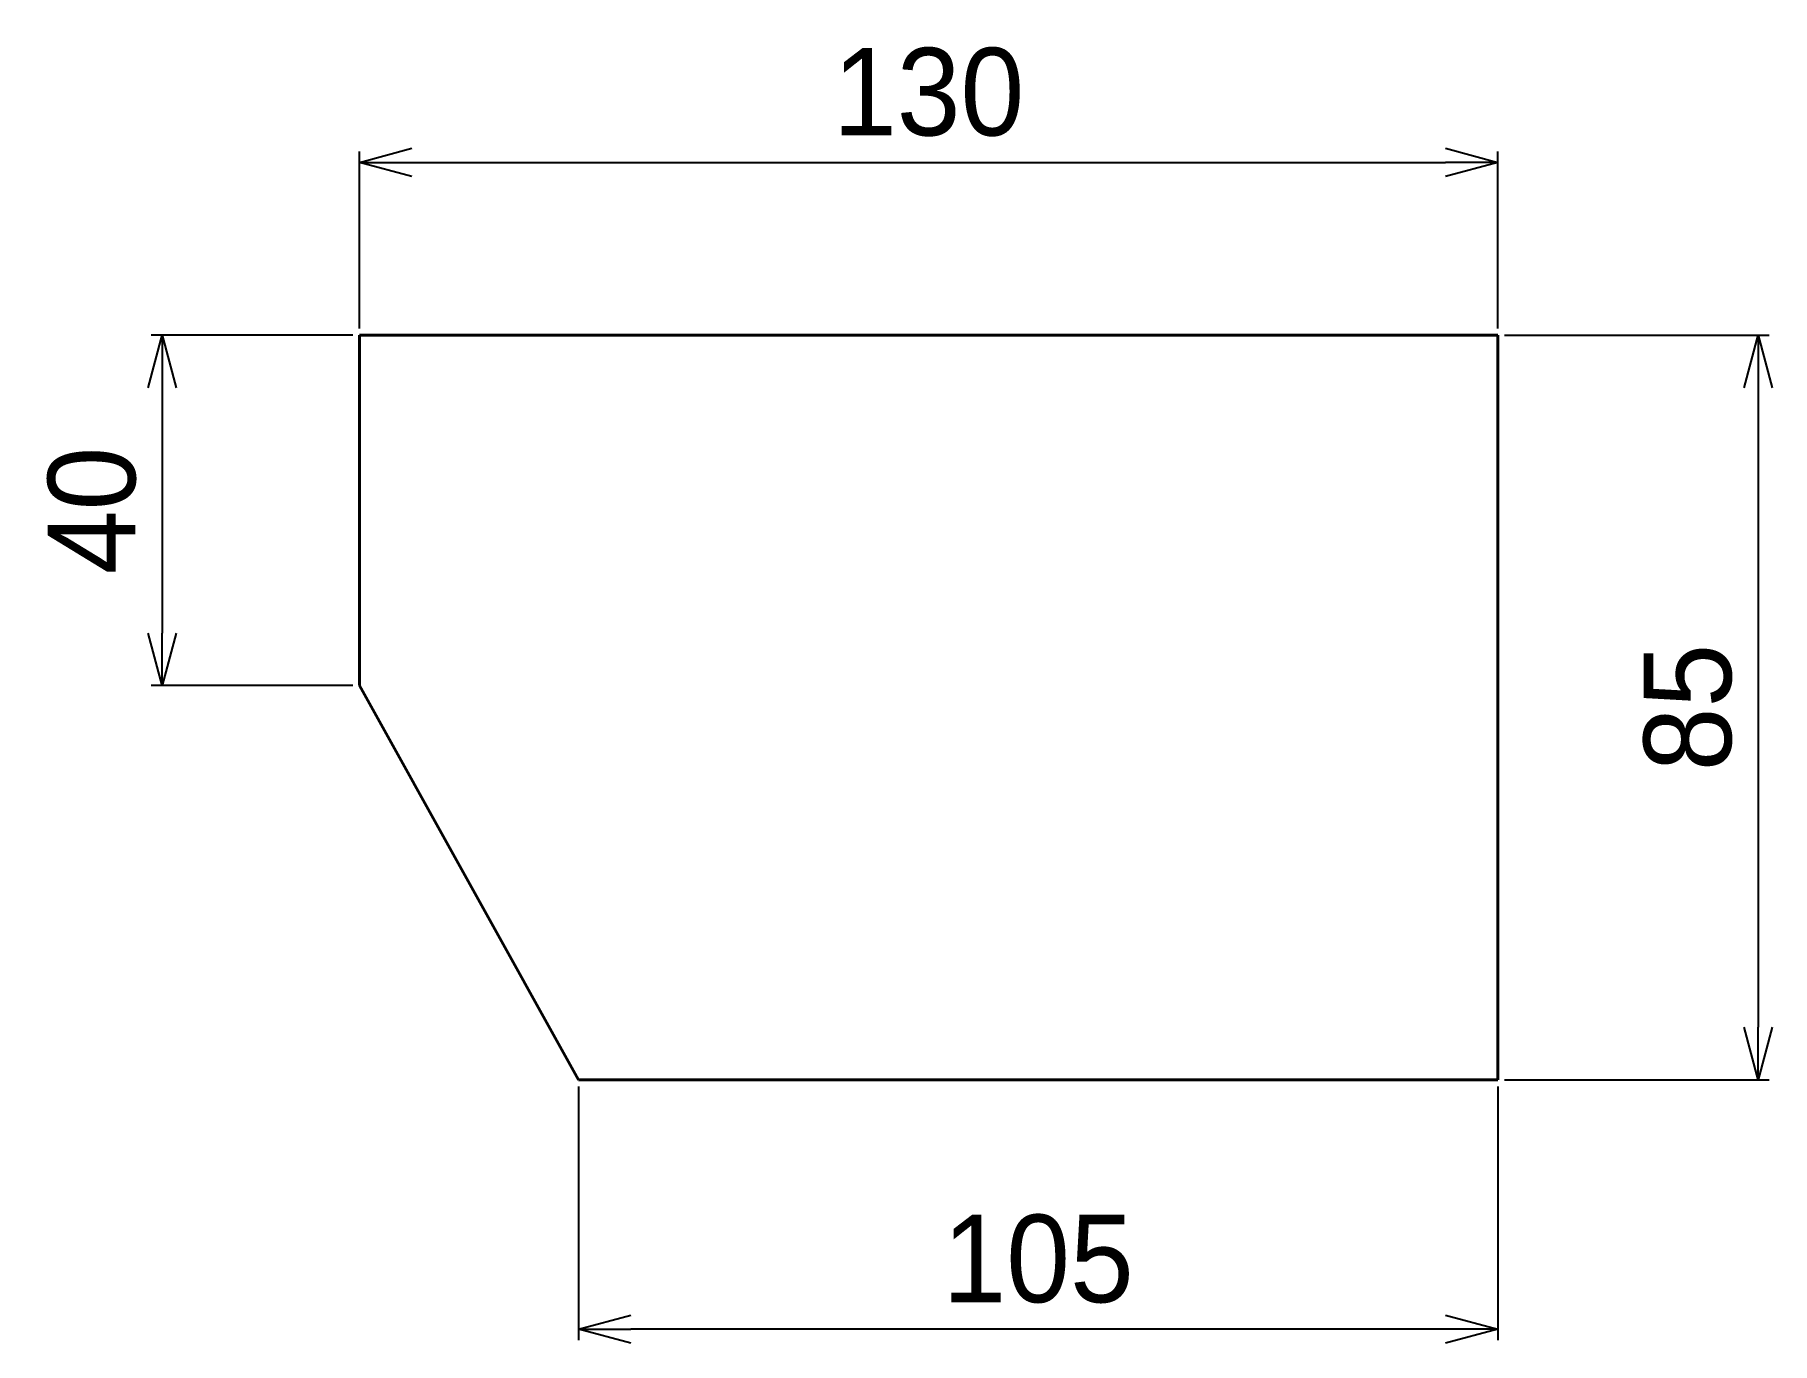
# Model space of a CAD drawing. Header units: millimetres. Extents: x 1090 to 1289, y 3076 to 3225.
import ezdxf

# ---------------------------------------------------------------- set-up
doc = ezdxf.new("R2010")
doc.units = ezdxf.units.MM
doc.layers.add('外形線', color=7, linetype='Continuous', lineweight=40)
doc.layers.add('寸法線', color=3, linetype='Continuous', lineweight=20)
doc.styles.get("Standard").update_dxf_attribs({"font": 'MS PGothic.ttf'})
doc.dimstyles.new('ST-10', dxfattribs={"dimtxt": 10, "dimasz": 6, "dimexe": 1.25, "dimexo": 0.75, "dimgap": 3, "dimtad": 1, "dimdec": 1, "dimdsep": 46, "dimtxsty": 'Standard', "dimblk": 'OPEN30', "dimcen": -10, "dimadec": 1, "dimazin": 2, "dimtfac": 1, "dimtdec": 1, "dimtmove": 0, "dimatfit": 3, "dimldrblk": 'OPEN30', "dimfxl": 1, "dimarcsym": 0})

# ---------------------------------------------------------------- blocks, each defined once
blk = doc.blocks.new('_Open30')
at = {"color": 0, "linetype": 'ByBlock', "lineweight": -2}
for p, q in [((-1, 0.268), (0, 0)), ((0, 0), (-1, -0.268)), ((0, 0), (-1, 0))]:
    blk.add_line(p, q, dxfattribs=at)
blk = doc.blocks.new('*D28')
at = {"layer": 'Defpoints', "color": 0, "transparency": 16777216}
for p in [(1257.29, 3190.6), (1257.29, 3105.6), (1287, 3105.6)]:
    blk.add_point(p, dxfattribs=at)
at = {"layer": '寸法線', "color": 0, "lineweight": -2, "transparency": 16777216}
for p, q in [((1258.04, 3190.6), (1288.25, 3190.6)), ((1287, 3184.6), (1287, 3111.6)), ((1258.04, 3105.6), (1288.25, 3105.6))]:
    blk.add_line(p, q, dxfattribs=at)
at = {"layer": '寸法線', "color": 0, "lineweight": -2, "transparency": 16777216, "xscale": 6, "yscale": 6, "zscale": 6}
for p, rotation in [((1287, 3190.6), 90), ((1287, 3105.6), 270)]:
    blk.add_blockref('_Open30', p, dxfattribs=dict(at, rotation=rotation))
at = {"layer": '寸法線', "color": 0, "transparency": 16777216, "insert": (1279, 3148.1), "char_height": 10, "attachment_point": 5, "rotation": 90}
blk.add_mtext('85', dxfattribs=at)
blk = doc.blocks.new('*D29')
at = {"layer": 'Defpoints', "color": 0, "transparency": 16777216}
for p in [(1257.29, 3210.33), (1127.29, 3190.6), (1257.29, 3190.6)]:
    blk.add_point(p, dxfattribs=at)
at = {"layer": '寸法線', "color": 0, "lineweight": -2, "transparency": 16777216}
for p, q in [((1127.29, 3191.35), (1127.29, 3211.58)), ((1133.29, 3210.33), (1251.29, 3210.33)), ((1257.29, 3191.35), (1257.29, 3211.58))]:
    blk.add_line(p, q, dxfattribs=at)
at = {"layer": '寸法線', "color": 0, "lineweight": -2, "transparency": 16777216, "xscale": 6, "yscale": 6, "zscale": 6, "rotation": 180}
blk.add_blockref('_Open30', (1127.29, 3210.33), dxfattribs=at)
at = {"layer": '寸法線', "color": 0, "lineweight": -2, "transparency": 16777216, "xscale": 6, "yscale": 6, "zscale": 6}
blk.add_blockref('_Open30', (1257.29, 3210.33), dxfattribs=at)
at = {"layer": '寸法線', "color": 0, "transparency": 16777216, "insert": (1192.29, 3218.33), "char_height": 10, "attachment_point": 5}
blk.add_mtext('130', dxfattribs=at)
blk = doc.blocks.new('*D30')
at = {"layer": 'Defpoints', "color": 0, "transparency": 16777216}
for p in [(1152.29, 3105.6), (1257.29, 3105.6), (1152.29, 3077.14)]:
    blk.add_point(p, dxfattribs=at)
at = {"layer": '寸法線', "color": 0, "lineweight": -2, "transparency": 16777216}
for p, q in [((1152.29, 3104.85), (1152.29, 3075.89)), ((1257.29, 3104.85), (1257.29, 3075.89)), ((1251.29, 3077.14), (1158.29, 3077.14))]:
    blk.add_line(p, q, dxfattribs=at)
at = {"layer": '寸法線', "color": 0, "lineweight": -2, "transparency": 16777216, "xscale": 6, "yscale": 6, "zscale": 6, "rotation": 180}
blk.add_blockref('_Open30', (1152.29, 3077.14), dxfattribs=at)
at = {"layer": '寸法線', "color": 0, "lineweight": -2, "transparency": 16777216, "xscale": 6, "yscale": 6, "zscale": 6}
blk.add_blockref('_Open30', (1257.29, 3077.14), dxfattribs=at)
at = {"layer": '寸法線', "color": 0, "transparency": 16777216, "insert": (1204.79, 3085.14), "char_height": 10, "attachment_point": 5}
blk.add_mtext('105', dxfattribs=at)
blk = doc.blocks.new('*D31')
at = {"layer": 'Defpoints', "color": 0, "transparency": 16777216}
for p in [(1127.29, 3190.6), (1104.78, 3150.6), (1127.29, 3150.6)]:
    blk.add_point(p, dxfattribs=at)
at = {"layer": '寸法線', "color": 0, "lineweight": -2, "transparency": 16777216}
for p, q in [((1126.54, 3190.6), (1103.53, 3190.6)), ((1104.78, 3184.6), (1104.78, 3156.6)), ((1126.54, 3150.6), (1103.53, 3150.6))]:
    blk.add_line(p, q, dxfattribs=at)
at = {"layer": '寸法線', "color": 0, "lineweight": -2, "transparency": 16777216, "xscale": 6, "yscale": 6, "zscale": 6}
for p, rotation in [((1104.78, 3190.6), 90), ((1104.78, 3150.6), 270)]:
    blk.add_blockref('_Open30', p, dxfattribs=dict(at, rotation=rotation))
at = {"layer": '寸法線', "color": 0, "transparency": 16777216, "insert": (1096.78, 3170.6), "char_height": 10, "attachment_point": 5, "rotation": 90}
blk.add_mtext('40', dxfattribs=at)

msp = doc.modelspace()

# ---------------------------------------------------------------- linework, layer by layer
at = {"layer": '外形線'}
for p, q in [((1127.29, 3150.6), (1127.29, 3190.6)), ((1127.29, 3190.6), (1257.29, 3190.6)), ((1257.29, 3190.6), (1257.29, 3105.6)), ((1127.29, 3150.6), (1152.29, 3105.6)), ((1257.29, 3105.6), (1152.29, 3105.6))]:
    msp.add_line(p, q, dxfattribs=at)

# ---------------------------------------------------------------- dimensions: what is measured, and where the dimension line sits
at = {"layer": '寸法線'}
for base, p1, p2, picture, middle in [((1257.29, 3210.33), (1127.29, 3190.6), (1257.29, 3190.6), '*D29', (1192.29, 3218.33)), ((1152.29, 3077.14), (1257.29, 3105.6), (1152.29, 3105.6), '*D30', (1204.79, 3085.14))]:
    dim = msp.add_linear_dim(base=base, p1=p1, p2=p2, dimstyle='ST-10', dxfattribs=at)
    dim.commit()
    dim.dimension.update_dxf_attribs({"geometry": picture, "text_midpoint": middle})
for base, p1, p2, picture, middle in [((1104.78, 3150.6), (1127.29, 3190.6), (1127.29, 3150.6), '*D31', (1096.78, 3170.6)), ((1287, 3105.6), (1257.29, 3190.6), (1257.29, 3105.6), '*D28', (1279, 3148.1))]:
    dim = msp.add_linear_dim(base=base, p1=p1, p2=p2, angle=90, dimstyle='ST-10', dxfattribs=at)
    dim.commit()
    dim.dimension.update_dxf_attribs({"geometry": picture, "text_midpoint": middle})

doc.saveas('drawing.dxf')
